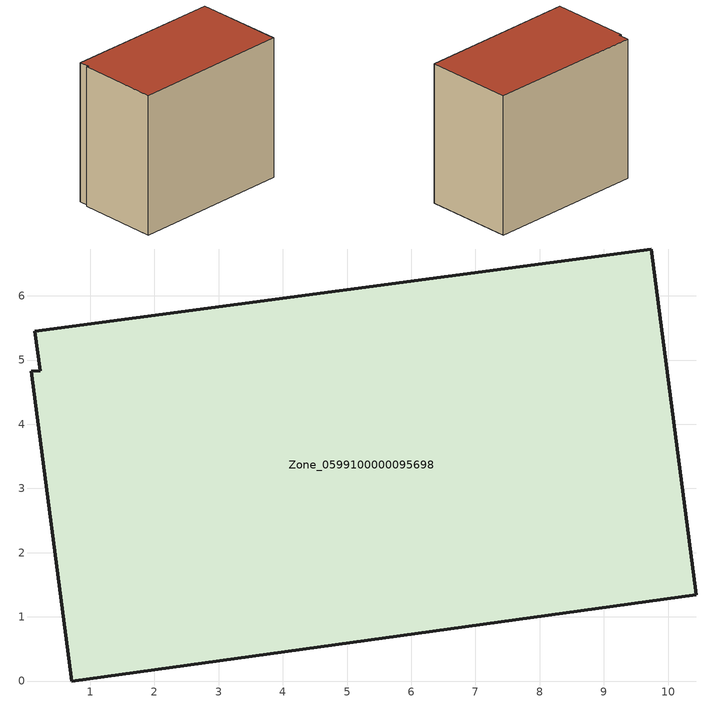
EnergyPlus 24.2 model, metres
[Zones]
Zone_0599100000095698
 floor ground (C_G): 0.13,5.45 9.74,6.73 10.44,1.34 0.71,0 0.08,4.83 0.23,4.84 z0
 wall outside (C_F): 10.44,1.34 9.74,6.73 0.13,5.45 0.23,4.84 0.08,4.83 0.71,0 10.44,1.34 z0:8.7
 roof outside (C_R): 9.74,6.73 0.13,5.45 0.23,4.84 0.08,4.83 0.71,0 10.44,1.34 z8.7
[BUILDING]
Pand.0599100000095698: North Axis=0; Terrain=City; Loads Convergence Tolerance Value=0.04; Temperature Convergence Tolerance Value=0.4; Solar Distribution=FullExterior; Maximum Number of Warmup Days=25; Minimum Number of Warmup Days=1
[Site:Location]
Rotterdam.The.Hague.AP_ZH_NLD Design_Conditions: Latitude=51.96; Longitude=4.45; Time Zone=1; Elevation=-4.5
[SITE:GROUNDTEMPERATURE:BUILDINGSURFACE]
18, 18, 18, 18, 18, 18, 18, 18, 18, 18, 18, 18
[MATERIAL] Thermal Absorptance=0.9; Solar Absorptance=0.7; Visible Absorptance=0.7
Name | Roughness | Thickness | Conductivity | Density | Specific Heat
G.TI.1992-2005 | MediumSmooth | 0.15 | 0.06 | 540 | 1210
F.TI.1992-2005 | Rough | 0.3 | 0.12 | 1920 | 840
R.TI.1992-2005 | MediumRough | 0.2 | 0.08 | 1500 | 1000
[CONSTRUCTION]
C_G: G.TI.1992-2005
C_F: F.TI.1992-2005
C_R: R.TI.1992-2005
[ZONE]
Zone_0599100000095698: Type=1; Multiplier=1; Ceiling Height=Autocalculate; Volume=Autocalculate; Floor Area=autocalculate; Part of Total Floor Area=Yes
[ZONEINFILTRATION:DESIGNFLOWRATE]
Infil_Zone_0599100000095698: Zone or ZoneList or Space or SpaceList=Zone_0599100000095698; Schedule=AlwaysOn; Design Flow Rate Calculation Method=Flow/Area; Flow Rate per Floor Area=0.0015; Constant Term Coefficient=1; Temperature Term Coefficient=0; Velocity Term Coefficient=0; Velocity Squared Term Coefficient=0
[HVACTEMPLATE:ZONE:IDEALLOADSAIRSYSTEM]
Zone_0599100000095698: Maximum Heating Supply Air Temperature=50; Minimum Cooling Supply Air Temperature=13; Maximum Heating Supply Air Humidity Ratio=0.0156; Minimum Cooling Supply Air Humidity Ratio=0.0077; Heating Limit=NoLimit; Cooling Limit=NoLimit; Dehumidification Control Type=ConstantSensibleHeatRatio; Cooling Sensible Heat Ratio=0.7; Dehumidification Setpoint=60; Humidification Control Type=None; Humidification Setpoint=30; Outdoor Air Method=None; Outdoor Air Flow Rate per Person=0.00944; Outdoor Air Flow Rate per Zone Floor Area=0; Outdoor Air Flow Rate per Zone=0; Demand Controlled Ventilation Type=None; Outdoor Air Economizer Type=NoEconomizer; Heat Recovery Type=None; Sensible Heat Recovery Effectiveness=0.7; Latent Heat Recovery Effectiveness=0.65
[ZONECONTROL:THERMOSTAT]
ThermostatControl_Zone_0599100000095698: Zone or ZoneList=Zone_0599100000095698; Control Type Schedule=DualSetpointControlType; Control 1=Thermostat_Zone_0599100000095698; Temperature Difference Between Cutout And Setpoint=0
[THERMOSTATSETPOINT:DUALSETPOINT]
Thermostat_Zone_0599100000095698: Heating Setpoint Temperature Schedule=HeatingSetpoint_Zone_0599100000095698; Cooling Setpoint Temperature Schedule=CoolingSetpoint_Zone_0599100000095698
[SCHEDULE:COMPACT]
HeatingSetpoint_Zone_0599100000095698: Through: 12/31, For: AllDays, Until: 24:00, 21
CoolingSetpoint_Zone_0599100000095698: Through: 12/31, For: AllDays, Until: 24:00, 24
DualSetpointControlType: Through: 12/31, For: AllDays, Until: 24:00, 4
AlwaysOn: Through: 12/31, For: AllDays, Until: 24:00, 1
